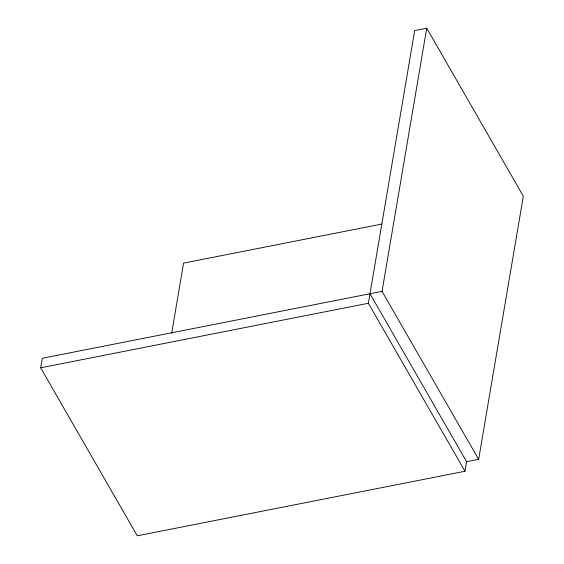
<?xml version="1.0" encoding="UTF-8"?>
<svg xmlns="http://www.w3.org/2000/svg" width="564" height="564" viewBox="0 0 564 564"><rect width="100%" height="100%" fill="white"/><g stroke="black" fill="none" stroke-linecap="round" stroke-linejoin="round"><path stroke-width="0.85" d="M40.664 367.798L42.286 358.267L382.047 291.355L426.729 28.2L414.681 30.576L368.377 303.263L464.983 471.264L137.271 535.8L40.664 367.798L368.377 303.263M171.632 333.416L183.575 263.113L382.032 224.028M464.983 471.264L466.604 461.726L369.998 293.731M466.604 461.726L478.653 459.357L523.336 196.202L426.729 28.2M382.047 291.355L478.653 459.357"/></g></svg>
